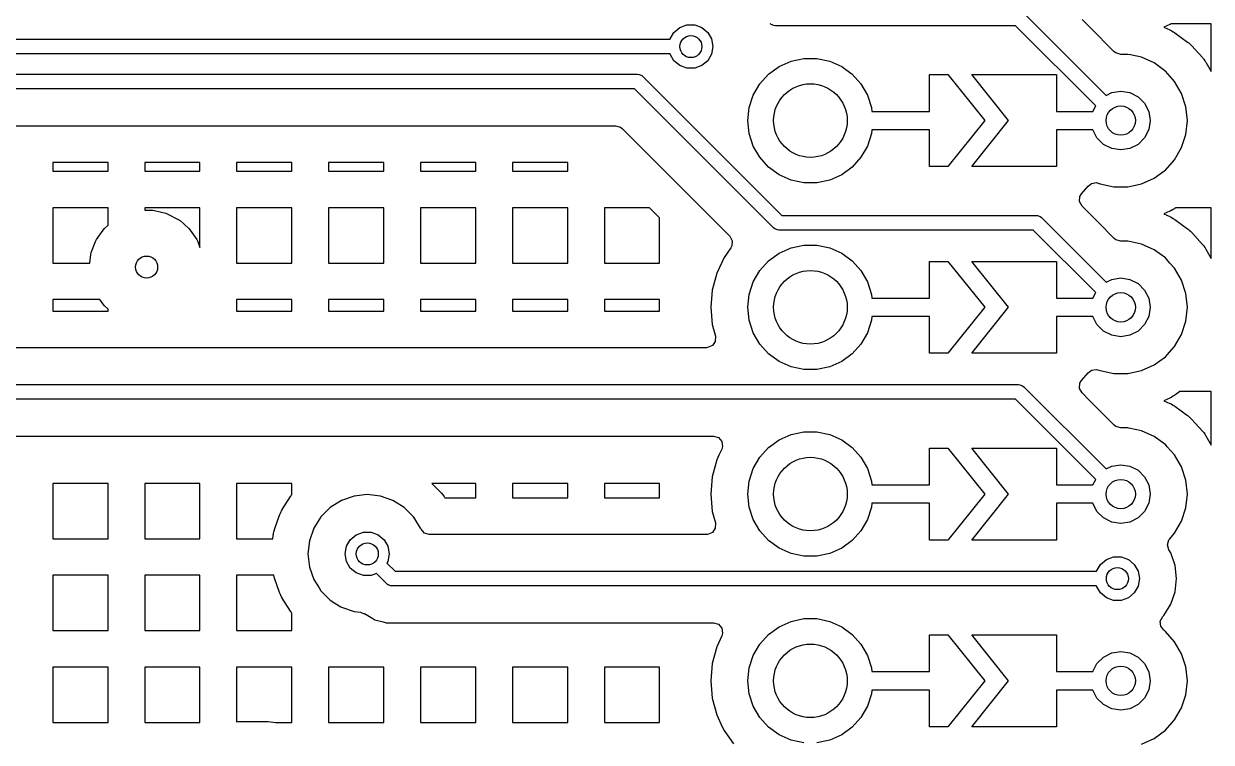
# Model space of a CAD drawing. Extents: x 2.49 to 8.57, y -5.87 to -1.87.
# Drawn here: x 7.254 to 7.89, y -3.249 to -2.864 of the extents above; entities that cross this region are included whole.
import ezdxf

# ---------------------------------------------------------------- set-up
doc = ezdxf.new("R2010")
doc.units = 0
doc.header["$MEASUREMENT"] = 0
doc.layers.add('BLACK', color=7, linetype='CONTINUOUS')

msp = doc.modelspace()

# ---------------------------------------------------------------- linework, layer by layer
at = {"layer": 'BLACK', "linetype": 'CONTINUOUS'}
for p, q in [((7.78979, -2.85875), (7.83386, -2.90281)), ((7.60253, -2.86902), (7.60567, -2.86638)), ((7.60567, -2.86638), (7.60952, -2.86498)), ((7.60952, -2.86498), (7.61363, -2.86498)), ((7.61363, -2.86498), (7.61748, -2.86638)), ((7.61748, -2.86638), (7.62062, -2.86902)), ((7.65465, -2.8648), (7.65405, -2.86431)), ((7.65607, -2.86539), (7.65465, -2.8648)), ((7.65684, -2.86547), (7.65607, -2.86539)), ((7.78538, -2.86547), (7.65684, -2.86547)), ((7.82829, -2.90838), (7.78538, -2.86547)), ((7.82517, -2.86625), (7.82098, -2.86206)), ((7.83828, -2.87937), (7.82517, -2.86625)), ((7.868, -2.86483), (7.8648, -2.86625)), ((7.8648, -2.86625), (7.868, -2.86768)), ((7.86823, -2.86472), (7.868, -2.86483)), ((7.86868, -2.86449), (7.86823, -2.86472)), ((7.89016, -2.86449), (7.86868, -2.86449)), ((7.89016, -2.89002), (7.89016, -2.86449)), ((5.74792, -2.87268), (7.60046, -2.87268)), ((7.60046, -2.87268), (7.60048, -2.87257)), ((7.60048, -2.87257), (7.60253, -2.86902)), ((7.62062, -2.86902), (7.62267, -2.87257)), ((7.62267, -2.87257), (7.62339, -2.87661)), ((7.868, -2.86768), (7.86823, -2.86779)), ((7.86823, -2.86779), (7.86869, -2.86802)), ((7.86869, -2.86802), (7.86891, -2.86815)), ((7.86891, -2.86815), (7.8698, -2.86866)), ((7.8698, -2.86866), (7.87002, -2.86879)), ((7.87002, -2.86879), (7.87045, -2.86907)), ((7.87045, -2.86907), (7.87066, -2.86922)), ((7.87066, -2.86922), (7.87753, -2.8742)), ((7.62339, -2.87661), (7.62267, -2.88065)), ((7.8391, -2.88003), (7.83828, -2.87937)), ((7.87753, -2.8742), (7.87773, -2.87436)), ((7.87773, -2.87436), (7.87813, -2.87468)), ((7.87813, -2.87468), (7.87832, -2.87485)), ((7.87832, -2.87485), (7.87909, -2.87554)), ((7.87909, -2.87554), (7.87927, -2.87571)), ((7.87927, -2.87571), (7.87964, -2.87608)), ((7.87964, -2.87608), (7.87981, -2.87626)), ((7.87981, -2.87626), (7.88549, -2.88256)), ((7.60046, -2.88055), (5.74634, -2.88055)), ((7.60048, -2.88065), (7.60046, -2.88055)), ((7.60253, -2.88421), (7.60048, -2.88065)), ((7.60567, -2.88684), (7.60253, -2.88421)), ((7.62062, -2.88421), (7.61748, -2.88684)), ((7.62267, -2.88065), (7.62062, -2.88421)), ((7.65886, -2.88727), (7.66525, -2.88443)), ((7.66525, -2.88443), (7.67209, -2.88297)), ((7.67209, -2.88297), (7.67909, -2.88297)), ((7.67909, -2.88297), (7.68593, -2.88443)), ((7.68593, -2.88443), (7.69232, -2.88727)), ((7.84174, -2.8808), (7.8391, -2.88003)), ((7.84546, -2.8808), (7.84174, -2.8808)), ((7.84688, -2.8811), (7.84546, -2.8808)), ((7.84546, -2.8808), (7.84546, -2.8808)), ((7.85275, -2.88235), (7.84688, -2.8811)), ((7.85956, -2.88538), (7.85275, -2.88235)), ((7.85275, -2.88235), (7.85275, -2.88235)), ((7.86532, -2.88957), (7.85956, -2.88538)), ((7.85956, -2.88538), (7.85956, -2.88538)), ((7.88549, -2.88256), (7.88565, -2.88276)), ((7.88565, -2.88276), (7.88598, -2.88316)), ((7.88598, -2.88316), (7.88613, -2.88336)), ((7.88613, -2.88336), (7.88674, -2.88419)), ((7.88674, -2.88419), (7.88688, -2.8844)), ((7.88688, -2.8844), (7.88716, -2.88483)), ((7.88716, -2.88483), (7.88729, -2.88505)), ((7.88729, -2.88505), (7.89016, -2.89002)), ((6.49862, -2.89145), (7.58311, -2.89145)), ((7.58311, -2.89145), (7.58387, -2.89153)), ((7.58387, -2.89153), (7.58529, -2.89211)), ((7.58529, -2.89211), (7.58589, -2.8926)), ((7.60952, -2.88825), (7.60567, -2.88684)), ((7.61363, -2.88825), (7.60952, -2.88825)), ((7.61748, -2.88684), (7.61363, -2.88825)), ((7.64852, -2.89658), (7.6532, -2.89138)), ((7.6532, -2.89138), (7.65886, -2.88727)), ((7.69232, -2.88727), (7.69798, -2.89138)), ((7.69798, -2.89138), (7.70266, -2.89658)), ((7.73937, -2.91133), (7.73937, -2.89165)), ((7.73937, -2.89165), (7.74921, -2.89165)), ((7.74921, -2.89165), (7.7689, -2.91625)), ((7.78169, -2.91625), (7.76201, -2.89165)), ((7.76201, -2.89165), (7.80728, -2.89165)), ((7.80728, -2.89165), (7.80728, -2.91133)), ((7.86559, -2.88976), (7.86532, -2.88957)), ((7.86949, -2.89409), (7.86559, -2.88976)), ((7.58589, -2.8926), (7.66033, -2.96704)), ((7.64502, -2.90264), (7.64852, -2.89658)), ((7.70266, -2.89658), (7.70616, -2.90264)), ((7.87057, -2.8953), (7.86949, -2.89409)), ((7.8743, -2.90175), (7.87057, -2.8953)), ((7.58147, -2.89932), (6.50025, -2.89932)), ((7.65591, -2.97376), (7.58147, -2.89932)), ((7.64286, -2.9093), (7.64502, -2.90264)), ((7.70616, -2.90264), (7.70832, -2.9093)), ((7.83386, -2.90281), (7.83687, -2.90128)), ((7.83687, -2.90128), (7.84173, -2.90051)), ((7.84173, -2.90051), (7.8466, -2.90128)), ((7.8466, -2.90128), (7.85099, -2.90351)), ((7.85099, -2.90351), (7.85447, -2.907)), ((7.8766, -2.90884), (7.8743, -2.90175)), ((7.64213, -2.91625), (7.64286, -2.9093)), ((7.70832, -2.9093), (7.70854, -2.91133)), ((7.70854, -2.91133), (7.73937, -2.91133)), ((7.80728, -2.91133), (7.82678, -2.91133)), ((7.82678, -2.91133), (7.82829, -2.90838)), ((7.85447, -2.907), (7.85671, -2.91139)), ((7.85671, -2.91139), (7.85748, -2.91625)), ((7.87738, -2.91625), (7.8766, -2.90884)), ((7.64286, -2.92321), (7.64213, -2.91625)), ((7.7689, -2.91625), (7.74921, -2.94086)), ((7.76201, -2.94086), (7.78169, -2.91625)), ((7.85748, -2.91625), (7.85671, -2.92112)), ((7.8766, -2.92367), (7.87738, -2.91625)), ((7.17297, -2.91903), (7.57129, -2.91903)), ((7.57129, -2.91903), (7.57393, -2.9198)), ((7.57393, -2.9198), (7.57474, -2.92046)), ((7.57474, -2.92046), (7.63244, -2.97815)), ((7.64502, -2.92987), (7.64286, -2.92321)), ((7.70832, -2.92321), (7.70616, -2.92987)), ((7.70854, -2.92118), (7.70832, -2.92321)), ((7.73937, -2.92118), (7.70854, -2.92118)), ((7.73937, -2.94086), (7.73937, -2.92118)), ((7.82678, -2.92118), (7.80728, -2.92118)), ((7.80728, -2.92118), (7.80728, -2.94086)), ((7.82899, -2.92551), (7.82678, -2.92118)), ((7.85671, -2.92112), (7.85447, -2.92551)), ((7.8743, -2.93075), (7.8766, -2.92367)), ((7.64852, -2.93592), (7.64502, -2.92987)), ((7.70616, -2.92987), (7.70266, -2.93592)), ((7.83248, -2.92899), (7.82899, -2.92551)), ((7.83687, -2.93123), (7.83248, -2.92899)), ((7.85099, -2.92899), (7.8466, -2.93123)), ((7.85447, -2.92551), (7.85099, -2.92899)), ((7.6532, -2.94112), (7.64852, -2.93592)), ((7.70266, -2.93592), (7.69798, -2.94112)), ((7.84173, -2.932), (7.83687, -2.93123)), ((7.8466, -2.93123), (7.84173, -2.932)), ((7.87057, -2.93721), (7.8743, -2.93075)), ((7.29961, -2.93864), (7.27001, -2.93864)), ((7.27001, -2.93864), (7.27001, -2.94331)), ((7.29961, -2.94331), (7.29961, -2.93864)), ((7.34882, -2.93864), (7.31922, -2.93864)), ((7.31922, -2.93864), (7.31922, -2.94331)), ((7.34882, -2.94331), (7.34882, -2.93864)), ((7.39804, -2.93864), (7.36843, -2.93864)), ((7.36843, -2.93864), (7.36843, -2.94331)), ((7.39804, -2.94331), (7.39804, -2.93864)), ((7.44725, -2.93864), (7.41764, -2.93864)), ((7.41764, -2.93864), (7.41764, -2.94331)), ((7.44725, -2.94331), (7.44725, -2.93864)), ((7.49646, -2.93864), (7.46686, -2.93864)), ((7.46686, -2.93864), (7.46686, -2.94331)), ((7.49646, -2.94331), (7.49646, -2.93864)), ((7.54568, -2.93864), (7.51607, -2.93864)), ((7.51607, -2.93864), (7.51607, -2.94331)), ((7.54568, -2.94331), (7.54568, -2.93864)), ((7.65886, -2.94524), (7.6532, -2.94112)), ((7.69798, -2.94112), (7.69232, -2.94524)), ((7.74921, -2.94086), (7.73937, -2.94086)), ((7.80728, -2.94086), (7.76201, -2.94086)), ((7.86481, -2.94331), (7.86559, -2.94275)), ((7.86559, -2.94275), (7.87057, -2.93721)), ((7.27001, -2.94331), (7.29961, -2.94331)), ((7.31922, -2.94331), (7.34882, -2.94331)), ((7.36843, -2.94331), (7.39804, -2.94331)), ((7.41764, -2.94331), (7.44725, -2.94331)), ((7.46686, -2.94331), (7.49646, -2.94331)), ((7.51607, -2.94331), (7.54568, -2.94331)), ((7.66525, -2.94808), (7.65886, -2.94524)), ((7.67209, -2.94954), (7.66525, -2.94808)), ((7.67909, -2.94954), (7.67209, -2.94954)), ((7.68593, -2.94808), (7.67909, -2.94954)), ((7.69232, -2.94524), (7.68593, -2.94808)), ((7.82606, -2.94989), (7.82878, -2.9495)), ((7.82878, -2.9495), (7.83007, -2.94987)), ((7.85275, -2.95016), (7.85956, -2.94713)), ((7.85956, -2.94713), (7.86481, -2.94331)), ((7.81985, -2.9569), (7.82074, -2.95541)), ((7.82074, -2.95541), (7.82425, -2.95136)), ((7.82425, -2.95136), (7.82431, -2.9514)), ((7.82431, -2.9514), (7.82606, -2.94989)), ((7.83007, -2.94987), (7.83012, -2.94989)), ((7.83012, -2.94989), (7.83072, -2.95016)), ((7.83072, -2.95016), (7.83801, -2.95171)), ((7.83801, -2.95171), (7.83801, -2.95171)), ((7.83801, -2.95171), (7.84546, -2.95171)), ((7.84546, -2.95171), (7.85275, -2.95016)), ((7.84546, -2.95171), (7.84546, -2.95171)), ((7.81966, -2.95965), (7.81985, -2.9569)), ((7.82098, -2.96206), (7.81966, -2.95965)), ((7.82517, -2.96625), (7.82098, -2.96206)), ((7.29961, -2.96291), (7.27001, -2.96291)), ((7.27001, -2.96291), (7.27001, -2.99252)), ((7.29961, -2.96425), (7.29961, -2.96291)), ((7.29961, -2.97228), (7.29961, -2.96425)), ((7.34882, -2.96291), (7.31922, -2.96291)), ((7.31922, -2.96291), (7.31922, -2.96425)), ((7.31922, -2.96425), (7.32334, -2.96425)), ((7.32334, -2.96425), (7.32451, -2.96439)), ((7.32451, -2.96439), (7.33055, -2.96588)), ((7.33055, -2.96588), (7.33165, -2.9663)), ((7.33165, -2.9663), (7.33715, -2.96919)), ((7.34882, -2.98417), (7.34882, -2.96291)), ((7.39804, -2.96291), (7.36843, -2.96291)), ((7.36843, -2.96291), (7.36843, -2.99252)), ((7.39804, -2.99252), (7.39804, -2.96291)), ((7.44725, -2.96291), (7.41764, -2.96291)), ((7.41764, -2.96291), (7.41764, -2.99252)), ((7.44725, -2.99252), (7.44725, -2.96291)), ((7.49646, -2.96291), (7.46686, -2.96291)), ((7.46686, -2.96291), (7.46686, -2.99252)), ((7.49646, -2.99252), (7.49646, -2.96291)), ((7.54568, -2.96291), (7.51607, -2.96291)), ((7.51607, -2.96291), (7.51607, -2.99252)), ((7.54568, -2.99252), (7.54568, -2.96291)), ((7.58947, -2.96291), (7.56528, -2.96291)), ((7.56528, -2.96291), (7.56528, -2.99252)), ((7.59489, -2.96833), (7.58947, -2.96291)), ((7.59489, -2.99252), (7.59489, -2.96833)), ((7.66033, -2.96704), (7.79646, -2.96704)), ((7.79646, -2.96704), (7.79722, -2.96712)), ((7.79722, -2.96712), (7.79864, -2.9677)), ((7.79864, -2.9677), (7.79924, -2.96819)), ((7.79924, -2.96819), (7.83386, -3.00281)), ((7.82964, -2.97073), (7.82517, -2.96625)), ((7.868, -2.96483), (7.8648, -2.96625)), ((7.8648, -2.96625), (7.868, -2.96768)), ((7.86823, -2.96472), (7.868, -2.96483)), ((7.868, -2.96768), (7.86823, -2.96779)), ((7.86869, -2.96448), (7.86823, -2.96472)), ((7.86823, -2.96779), (7.86869, -2.96802)), ((7.86891, -2.96436), (7.86869, -2.96448)), ((7.86869, -2.96802), (7.86891, -2.96815)), ((7.8698, -2.96385), (7.86891, -2.96436)), ((7.86891, -2.96815), (7.8698, -2.96866)), ((7.87002, -2.96372), (7.8698, -2.96385)), ((7.8698, -2.96866), (7.87002, -2.96879)), ((7.87045, -2.96343), (7.87002, -2.96372)), ((7.87066, -2.96329), (7.87045, -2.96343)), ((7.87118, -2.96291), (7.87066, -2.96329)), ((7.89016, -2.96291), (7.87118, -2.96291)), ((7.89016, -2.99002), (7.89016, -2.96291)), ((7.29339, -2.97997), (7.29692, -2.97486)), ((7.29692, -2.97486), (7.2977, -2.97398)), ((7.2977, -2.97398), (7.29961, -2.97228)), ((7.33715, -2.96919), (7.33812, -2.96985)), ((7.33812, -2.96985), (7.34277, -2.97398)), ((7.34277, -2.97398), (7.34355, -2.97486)), ((7.34355, -2.97486), (7.34708, -2.97997)), ((7.65651, -2.97425), (7.65591, -2.97376)), ((7.65793, -2.97484), (7.65651, -2.97425)), ((7.6587, -2.97492), (7.65793, -2.97484)), ((7.79483, -2.97492), (7.6587, -2.97492)), ((7.82829, -3.00838), (7.79483, -2.97492)), ((7.83828, -2.97937), (7.82964, -2.97073)), ((7.87002, -2.96879), (7.87045, -2.96907)), ((7.87045, -2.96907), (7.87066, -2.96922)), ((7.87066, -2.96922), (7.87753, -2.9742)), ((7.87753, -2.9742), (7.87773, -2.97436)), ((7.87773, -2.97436), (7.87813, -2.97468)), ((7.87813, -2.97468), (7.87832, -2.97485)), ((7.87832, -2.97485), (7.87909, -2.97554)), ((7.29064, -2.98682), (7.29285, -2.98101)), ((7.29285, -2.98101), (7.29339, -2.97997)), ((7.34708, -2.97997), (7.34763, -2.98101)), ((7.34763, -2.98101), (7.34882, -2.98417)), ((7.63244, -2.97815), (7.63375, -2.98057)), ((7.63375, -2.98057), (7.63356, -2.98331)), ((7.8391, -2.98003), (7.83828, -2.97937)), ((7.84174, -2.9808), (7.8391, -2.98003)), ((7.84546, -2.9808), (7.84174, -2.9808)), ((7.84645, -2.98101), (7.84546, -2.9808)), ((7.84546, -2.9808), (7.84546, -2.9808)), ((7.85275, -2.98235), (7.84645, -2.98101)), ((7.87909, -2.97554), (7.87927, -2.97571)), ((7.87927, -2.97571), (7.87964, -2.97608)), ((7.87964, -2.97608), (7.87981, -2.97626)), ((7.87981, -2.97626), (7.88549, -2.98256)), ((7.29036, -2.98797), (7.29064, -2.98682)), ((7.63298, -2.98441), (7.62937, -2.98957)), ((7.63356, -2.98331), (7.63298, -2.98441)), ((7.6532, -2.99138), (7.65886, -2.98727)), ((7.65886, -2.98727), (7.66525, -2.98443)), ((7.66525, -2.98443), (7.67209, -2.98297)), ((7.67209, -2.98297), (7.67909, -2.98297)), ((7.67909, -2.98297), (7.68593, -2.98443)), ((7.68593, -2.98443), (7.69232, -2.98727)), ((7.69232, -2.98727), (7.69798, -2.99138)), ((7.85956, -2.98538), (7.85275, -2.98235)), ((7.85275, -2.98235), (7.85275, -2.98235)), ((7.86559, -2.98976), (7.85956, -2.98538)), ((7.85956, -2.98538), (7.85956, -2.98538)), ((7.88549, -2.98256), (7.88565, -2.98276)), ((7.88565, -2.98276), (7.88598, -2.98316)), ((7.88598, -2.98316), (7.88613, -2.98336)), ((7.88613, -2.98336), (7.88674, -2.98419)), ((7.88674, -2.98419), (7.88688, -2.9844)), ((7.88688, -2.9844), (7.88716, -2.98483)), ((7.88716, -2.98483), (7.88729, -2.98505)), ((7.88729, -2.98505), (7.89016, -2.99002)), ((7.27001, -2.99252), (7.28981, -2.99252)), ((7.28981, -2.99252), (7.29036, -2.98797)), ((7.36843, -2.99252), (7.39804, -2.99252)), ((7.41764, -2.99252), (7.44725, -2.99252)), ((7.46686, -2.99252), (7.49646, -2.99252)), ((7.51607, -2.99252), (7.54568, -2.99252)), ((7.56528, -2.99252), (7.59489, -2.99252)), ((7.62937, -2.98957), (7.62544, -2.998)), ((7.62937, -2.98957), (7.62937, -2.98957)), ((7.64852, -2.99658), (7.6532, -2.99138)), ((7.69798, -2.99138), (7.70266, -2.99658)), ((7.73937, -3.01133), (7.73937, -2.99165)), ((7.73937, -2.99165), (7.74921, -2.99165)), ((7.74921, -2.99165), (7.7689, -3.01625)), ((7.78169, -3.01625), (7.76201, -2.99165)), ((7.76201, -2.99165), (7.80728, -2.99165)), ((7.80728, -2.99165), (7.80728, -3.01133)), ((7.86807, -2.99252), (7.86559, -2.98976)), ((7.86559, -2.98976), (7.86559, -2.98976)), ((7.87057, -2.9953), (7.86807, -2.99252)), ((7.62544, -2.998), (7.62303, -3.00699)), ((7.62544, -2.998), (7.62544, -2.998)), ((7.64502, -3.00264), (7.64852, -2.99658)), ((7.70266, -2.99658), (7.70616, -3.00264)), ((7.8743, -3.00175), (7.87057, -2.9953)), ((7.64286, -3.0093), (7.64502, -3.00264)), ((7.70616, -3.00264), (7.70832, -3.0093)), ((7.83386, -3.00281), (7.83687, -3.00128)), ((7.83687, -3.00128), (7.84173, -3.00051)), ((7.84173, -3.00051), (7.8466, -3.00128)), ((7.8466, -3.00128), (7.85099, -3.00351)), ((7.85099, -3.00351), (7.85447, -3.007)), ((7.8766, -3.00884), (7.8743, -3.00175)), ((7.29522, -3.01213), (7.27001, -3.01213)), ((7.27001, -3.01213), (7.27001, -3.01828)), ((7.29692, -3.01459), (7.29522, -3.01213)), ((7.39804, -3.01213), (7.36843, -3.01213)), ((7.36843, -3.01213), (7.36843, -3.01828)), ((7.39804, -3.01828), (7.39804, -3.01213)), ((7.44725, -3.01213), (7.41764, -3.01213)), ((7.41764, -3.01213), (7.41764, -3.01828)), ((7.44725, -3.01828), (7.44725, -3.01213)), ((7.49646, -3.01213), (7.46686, -3.01213)), ((7.46686, -3.01213), (7.46686, -3.01828)), ((7.49646, -3.01828), (7.49646, -3.01213)), ((7.54568, -3.01213), (7.51607, -3.01213)), ((7.51607, -3.01213), (7.51607, -3.01828)), ((7.54568, -3.01828), (7.54568, -3.01213)), ((7.59489, -3.01213), (7.56528, -3.01213)), ((7.56528, -3.01213), (7.56528, -3.01828)), ((7.59489, -3.01828), (7.59489, -3.01213)), ((7.62303, -3.00699), (7.62222, -3.01625)), ((7.62303, -3.00699), (7.62303, -3.00699)), ((7.64213, -3.01625), (7.64286, -3.0093)), ((7.70832, -3.0093), (7.70854, -3.01133)), ((7.70854, -3.01133), (7.73937, -3.01133)), ((7.80728, -3.01133), (7.82678, -3.01133)), ((7.82678, -3.01133), (7.82829, -3.00838)), ((7.85447, -3.007), (7.85671, -3.01139)), ((7.85671, -3.01139), (7.85748, -3.01625)), ((7.87738, -3.01625), (7.8766, -3.00884)), ((7.27001, -3.01828), (7.29961, -3.01828)), ((7.2977, -3.01547), (7.29692, -3.01459)), ((7.29961, -3.01716), (7.2977, -3.01547)), ((7.29961, -3.01828), (7.29961, -3.01716)), ((7.36843, -3.01828), (7.39804, -3.01828)), ((7.41764, -3.01828), (7.44725, -3.01828)), ((7.46686, -3.01828), (7.49646, -3.01828)), ((7.51607, -3.01828), (7.54568, -3.01828)), ((7.56528, -3.01828), (7.59489, -3.01828)), ((7.62222, -3.01625), (7.62222, -3.01625)), ((7.62222, -3.01625), (7.62303, -3.02552)), ((7.64286, -3.02321), (7.64213, -3.01625)), ((7.7689, -3.01625), (7.74921, -3.04086)), ((7.76201, -3.04086), (7.78169, -3.01625)), ((7.85748, -3.01625), (7.85671, -3.02112)), ((7.8766, -3.02367), (7.87738, -3.01625)), ((7.62303, -3.02552), (7.62303, -3.02552)), ((7.62303, -3.02552), (7.6247, -3.03174)), ((7.64502, -3.02987), (7.64286, -3.02321)), ((7.70832, -3.02321), (7.70616, -3.02987)), ((7.70854, -3.02118), (7.70832, -3.02321)), ((7.73937, -3.02118), (7.70854, -3.02118)), ((7.73937, -3.04086), (7.73937, -3.02118)), ((7.82678, -3.02118), (7.80728, -3.02118)), ((7.80728, -3.02118), (7.80728, -3.04086)), ((7.82899, -3.02551), (7.82678, -3.02118)), ((7.83248, -3.02899), (7.82899, -3.02551)), ((7.85447, -3.02551), (7.85099, -3.02899)), ((7.85671, -3.02112), (7.85447, -3.02551)), ((7.8743, -3.03075), (7.8766, -3.02367)), ((7.6247, -3.03174), (7.62463, -3.03449)), ((7.64852, -3.03592), (7.64502, -3.02987)), ((7.70616, -3.02987), (7.70266, -3.03592)), ((7.83687, -3.03123), (7.83248, -3.02899)), ((7.84173, -3.032), (7.83687, -3.03123)), ((7.8466, -3.03123), (7.84173, -3.032)), ((7.85099, -3.02899), (7.8466, -3.03123)), ((7.87057, -3.03721), (7.8743, -3.03075)), ((7.61998, -3.03789), (7.20689, -3.03789)), ((7.62056, -3.03785), (7.61998, -3.03789)), ((7.62309, -3.03677), (7.62056, -3.03785)), ((7.62463, -3.03449), (7.62309, -3.03677)), ((7.6532, -3.04112), (7.64852, -3.03592)), ((7.70266, -3.03592), (7.69798, -3.04112)), ((7.8665, -3.04173), (7.87057, -3.03721)), ((7.65886, -3.04524), (7.6532, -3.04112)), ((7.69798, -3.04112), (7.69232, -3.04524)), ((7.74921, -3.04086), (7.73937, -3.04086)), ((7.80728, -3.04086), (7.76201, -3.04086)), ((7.85956, -3.04713), (7.86559, -3.04275)), ((7.86559, -3.04275), (7.8665, -3.04173)), ((7.66525, -3.04808), (7.65886, -3.04524)), ((7.67209, -3.04954), (7.66525, -3.04808)), ((7.67909, -3.04954), (7.67209, -3.04954)), ((7.68593, -3.04808), (7.67909, -3.04954)), ((7.69232, -3.04524), (7.68593, -3.04808)), ((7.82431, -3.0514), (7.82606, -3.04989)), ((7.82606, -3.04989), (7.82878, -3.0495)), ((7.82878, -3.0495), (7.83007, -3.04987)), ((7.83007, -3.04987), (7.83072, -3.05016)), ((7.83072, -3.05016), (7.83801, -3.05171)), ((7.84546, -3.05171), (7.85275, -3.05016)), ((7.85275, -3.05016), (7.85956, -3.04713)), ((7.19671, -3.05759), (7.78701, -3.05759)), ((7.78701, -3.05759), (7.78778, -3.05767)), ((7.81966, -3.05965), (7.81985, -3.0569)), ((7.81985, -3.0569), (7.82074, -3.05541)), ((7.82074, -3.05541), (7.82425, -3.05136)), ((7.82425, -3.05136), (7.82431, -3.0514)), ((7.83801, -3.05171), (7.83801, -3.05171)), ((7.83801, -3.05171), (7.84546, -3.05171)), ((7.84546, -3.05171), (7.84546, -3.05171)), ((7.78778, -3.05767), (7.7892, -3.05826)), ((7.7892, -3.05826), (7.78979, -3.05875)), ((7.78979, -3.05875), (7.83386, -3.10281)), ((7.82098, -3.06206), (7.81966, -3.05965)), ((7.82517, -3.06625), (7.82098, -3.06206)), ((7.8698, -3.06385), (7.86891, -3.06436)), ((7.87002, -3.06372), (7.8698, -3.06385)), ((7.87045, -3.06343), (7.87002, -3.06372)), ((7.87066, -3.06329), (7.87045, -3.06343)), ((7.87335, -3.06134), (7.87066, -3.06329)), ((7.89016, -3.06134), (7.87335, -3.06134)), ((7.89016, -3.09002), (7.89016, -3.06134)), ((7.78538, -3.06547), (7.19508, -3.06547)), ((7.82829, -3.10838), (7.78538, -3.06547)), ((7.83828, -3.07937), (7.82517, -3.06625)), ((7.868, -3.06483), (7.8648, -3.06625)), ((7.8648, -3.06625), (7.868, -3.06768)), ((7.86823, -3.06472), (7.868, -3.06483)), ((7.868, -3.06768), (7.86823, -3.06779)), ((7.86869, -3.06448), (7.86823, -3.06472)), ((7.86823, -3.06779), (7.86869, -3.06802)), ((7.86891, -3.06436), (7.86869, -3.06448)), ((7.86869, -3.06802), (7.86891, -3.06815)), ((7.86891, -3.06815), (7.8698, -3.06866)), ((7.8698, -3.06866), (7.87002, -3.06879)), ((7.87002, -3.06879), (7.87045, -3.06907)), ((7.87045, -3.06907), (7.87066, -3.06922)), ((7.87066, -3.06922), (7.87753, -3.0742)), ((7.87753, -3.0742), (7.87773, -3.07436)), ((7.87773, -3.07436), (7.87813, -3.07468)), ((7.87813, -3.07468), (7.87832, -3.07485)), ((7.87832, -3.07485), (7.87909, -3.07554)), ((7.87909, -3.07554), (7.87927, -3.07571)), ((7.87927, -3.07571), (7.87964, -3.07608)), ((7.87964, -3.07608), (7.87981, -3.07626)), ((7.87981, -3.07626), (7.88549, -3.08256)), ((7.66525, -3.08443), (7.67209, -3.08297)), ((7.67209, -3.08297), (7.67909, -3.08297)), ((7.67909, -3.08297), (7.68593, -3.08443)), ((7.8391, -3.08003), (7.83828, -3.07937)), ((7.84174, -3.0808), (7.8391, -3.08003)), ((7.84546, -3.0808), (7.84174, -3.0808)), ((7.84598, -3.08091), (7.84546, -3.0808)), ((7.84546, -3.0808), (7.84546, -3.0808)), ((7.85275, -3.08235), (7.84598, -3.08091)), ((7.85956, -3.08538), (7.85275, -3.08235)), ((7.85275, -3.08235), (7.85275, -3.08235)), ((7.88549, -3.08256), (7.88565, -3.08276)), ((7.88565, -3.08276), (7.88598, -3.08316)), ((7.19197, -3.08517), (7.62376, -3.08517)), ((7.62376, -3.08517), (7.62639, -3.08595)), ((7.62639, -3.08595), (7.6282, -3.08803)), ((7.6282, -3.08803), (7.62859, -3.09075)), ((7.6532, -3.09138), (7.65886, -3.08727)), ((7.65886, -3.08727), (7.66525, -3.08443)), ((7.68593, -3.08443), (7.69232, -3.08727)), ((7.69232, -3.08727), (7.69798, -3.09138)), ((7.86532, -3.08957), (7.85956, -3.08538)), ((7.85956, -3.08538), (7.85956, -3.08538)), ((7.88598, -3.08316), (7.88613, -3.08336)), ((7.88613, -3.08336), (7.88674, -3.08419)), ((7.88674, -3.08419), (7.88688, -3.0844)), ((7.88688, -3.0844), (7.88716, -3.08483)), ((7.88716, -3.08483), (7.88729, -3.08505)), ((7.88729, -3.08505), (7.89016, -3.09002)), ((7.62665, -3.0954), (7.62544, -3.098)), ((7.62818, -3.09212), (7.62665, -3.0954)), ((7.62859, -3.09075), (7.62818, -3.09212)), ((7.64852, -3.09658), (7.6532, -3.09138)), ((7.69798, -3.09138), (7.70266, -3.09658)), ((7.73937, -3.11133), (7.73937, -3.09165)), ((7.73937, -3.09165), (7.74921, -3.09165)), ((7.74921, -3.09165), (7.7689, -3.11625)), ((7.78169, -3.11625), (7.76201, -3.09165)), ((7.76201, -3.09165), (7.80728, -3.09165)), ((7.80728, -3.09165), (7.80728, -3.11133)), ((7.86559, -3.08976), (7.86532, -3.08957)), ((7.86665, -3.09095), (7.86559, -3.08976)), ((7.87057, -3.0953), (7.86665, -3.09095)), ((7.8743, -3.10175), (7.87057, -3.0953)), ((7.62544, -3.098), (7.62303, -3.10699)), ((7.62544, -3.098), (7.62544, -3.098)), ((7.64502, -3.10264), (7.64852, -3.09658)), ((7.70266, -3.09658), (7.70616, -3.10264)), ((7.83386, -3.10281), (7.83687, -3.10128)), ((7.83687, -3.10128), (7.84173, -3.10051)), ((7.84173, -3.10051), (7.8466, -3.10128)), ((7.8466, -3.10128), (7.85099, -3.10351)), ((7.8766, -3.10884), (7.8743, -3.10175)), ((7.62303, -3.10699), (7.62222, -3.11625)), ((7.62303, -3.10699), (7.62303, -3.10699)), ((7.64286, -3.1093), (7.64502, -3.10264)), ((7.70616, -3.10264), (7.70832, -3.1093)), ((7.82678, -3.11133), (7.82829, -3.10838)), ((7.85099, -3.10351), (7.85447, -3.107)), ((7.85447, -3.107), (7.85671, -3.11139)), ((7.29961, -3.11055), (7.27001, -3.11055)), ((7.27001, -3.11055), (7.27001, -3.14016)), ((7.29961, -3.14016), (7.29961, -3.11055)), ((7.34882, -3.11055), (7.31922, -3.11055)), ((7.31922, -3.11055), (7.31922, -3.14016)), ((7.34882, -3.14016), (7.34882, -3.11055)), ((7.39804, -3.11055), (7.36843, -3.11055)), ((7.36843, -3.11055), (7.36843, -3.14016)), ((7.39804, -3.1165), (7.39804, -3.11055)), ((7.49646, -3.11055), (7.47293, -3.11055)), ((7.47293, -3.11055), (7.4774, -3.11502)), ((7.49646, -3.11828), (7.49646, -3.11055)), ((7.54568, -3.11055), (7.51607, -3.11055)), ((7.51607, -3.11055), (7.51607, -3.11828)), ((7.54568, -3.11828), (7.54568, -3.11055)), ((7.59489, -3.11055), (7.56528, -3.11055)), ((7.56528, -3.11055), (7.56528, -3.11828)), ((7.59489, -3.11828), (7.59489, -3.11055)), ((7.64213, -3.11625), (7.64286, -3.1093)), ((7.70832, -3.1093), (7.70854, -3.11133)), ((7.70854, -3.11133), (7.73937, -3.11133)), ((7.80728, -3.11133), (7.82678, -3.11133)), ((7.85671, -3.11139), (7.85748, -3.11625)), ((7.87738, -3.11625), (7.8766, -3.10884)), ((7.39288, -3.12454), (7.39724, -3.1176)), ((7.39724, -3.1176), (7.3974, -3.11737)), ((7.3974, -3.11737), (7.39771, -3.11692)), ((7.39771, -3.11692), (7.39788, -3.1167)), ((7.39788, -3.1167), (7.39804, -3.1165)), ((7.42459, -3.11969), (7.41857, -3.12347)), ((7.43129, -3.11735), (7.42459, -3.11969)), ((7.43835, -3.11655), (7.43129, -3.11735)), ((7.43129, -3.11735), (7.43129, -3.11735)), ((7.4454, -3.11735), (7.43835, -3.11655)), ((7.43835, -3.11655), (7.43835, -3.11655)), ((7.45211, -3.11969), (7.4454, -3.11735)), ((7.4454, -3.11735), (7.4454, -3.11735)), ((7.45666, -3.12255), (7.45211, -3.11969)), ((7.4774, -3.11502), (7.47758, -3.11522)), ((7.47758, -3.11522), (7.47795, -3.11563)), ((7.47795, -3.11563), (7.47813, -3.11584)), ((7.47813, -3.11584), (7.47881, -3.1167)), ((7.47881, -3.1167), (7.47898, -3.11692)), ((7.47898, -3.11692), (7.4793, -3.11737)), ((7.4793, -3.11737), (7.47945, -3.1176)), ((7.47945, -3.1176), (7.47988, -3.11828)), ((7.47988, -3.11828), (7.49646, -3.11828)), ((7.51607, -3.11828), (7.54568, -3.11828)), ((7.56528, -3.11828), (7.59489, -3.11828)), ((7.62222, -3.11625), (7.62222, -3.11625)), ((7.62222, -3.11625), (7.62303, -3.12552)), ((7.64286, -3.12321), (7.64213, -3.11625)), ((7.70854, -3.12118), (7.70832, -3.12321)), ((7.73937, -3.12118), (7.70854, -3.12118)), ((7.73937, -3.14086), (7.73937, -3.12118)), ((7.7689, -3.11625), (7.74921, -3.14086)), ((7.76201, -3.14086), (7.78169, -3.11625)), ((7.82678, -3.12118), (7.80728, -3.12118)), ((7.80728, -3.12118), (7.80728, -3.14086)), ((7.82899, -3.12551), (7.82678, -3.12118)), ((7.85671, -3.12112), (7.85447, -3.12551)), ((7.85748, -3.11625), (7.85671, -3.12112)), ((7.8766, -3.12367), (7.87738, -3.11625)), ((7.38874, -3.13525), (7.39145, -3.12751)), ((7.39145, -3.12751), (7.39155, -3.12726)), ((7.39155, -3.12726), (7.39176, -3.12675)), ((7.39176, -3.12675), (7.39187, -3.1265)), ((7.39187, -3.1265), (7.39235, -3.1255)), ((7.39235, -3.1255), (7.39247, -3.12526)), ((7.39247, -3.12526), (7.39274, -3.12478)), ((7.39274, -3.12478), (7.39288, -3.12454)), ((7.41857, -3.12347), (7.41355, -3.12849)), ((7.45812, -3.12347), (7.45666, -3.12255)), ((7.46314, -3.12849), (7.45812, -3.12347)), ((7.62303, -3.12552), (7.62303, -3.12552)), ((7.62303, -3.12552), (7.6247, -3.13174)), ((7.64502, -3.12987), (7.64286, -3.12321)), ((7.70832, -3.12321), (7.70616, -3.12987)), ((7.83248, -3.12899), (7.82899, -3.12551)), ((7.85447, -3.12551), (7.85099, -3.12899)), ((7.8743, -3.13075), (7.8766, -3.12367)), ((7.41355, -3.12849), (7.40977, -3.13451)), ((7.46375, -3.12946), (7.46314, -3.12849)), ((7.46692, -3.13451), (7.46375, -3.12946)), ((7.6247, -3.13174), (7.62463, -3.13449)), ((7.64852, -3.13592), (7.64502, -3.12987)), ((7.70616, -3.12987), (7.70266, -3.13592)), ((7.83687, -3.13123), (7.83248, -3.12899)), ((7.84173, -3.132), (7.83687, -3.13123)), ((7.8466, -3.13123), (7.84173, -3.132)), ((7.85099, -3.12899), (7.8466, -3.13123)), ((7.87057, -3.13721), (7.8743, -3.13075)), ((7.27001, -3.14016), (7.29961, -3.14016)), ((7.31922, -3.14016), (7.34882, -3.14016)), ((7.36843, -3.14016), (7.38782, -3.14016)), ((7.38782, -3.14016), (7.38801, -3.13847)), ((7.38801, -3.13847), (7.38804, -3.1382)), ((7.38804, -3.1382), (7.38814, -3.13765)), ((7.38814, -3.13765), (7.38819, -3.13738)), ((7.38819, -3.13738), (7.38843, -3.13631)), ((7.38843, -3.13631), (7.3885, -3.13605)), ((7.3885, -3.13605), (7.38866, -3.13551)), ((7.38866, -3.13551), (7.38874, -3.13525)), ((7.40977, -3.13451), (7.40743, -3.14121)), ((7.4293, -3.14068), (7.43244, -3.13804)), ((7.43244, -3.13804), (7.4363, -3.13664)), ((7.4363, -3.13664), (7.4404, -3.13664)), ((7.4404, -3.13664), (7.44425, -3.13804)), ((7.44425, -3.13804), (7.44739, -3.14068)), ((7.46696, -3.13462), (7.46692, -3.13451)), ((7.46692, -3.13451), (7.46692, -3.13451)), ((7.46692, -3.13451), (7.46692, -3.13451)), ((7.46713, -3.13503), (7.46696, -3.13462)), ((7.46893, -3.13711), (7.46713, -3.13503)), ((7.47157, -3.13789), (7.46893, -3.13711)), ((7.61998, -3.13789), (7.47157, -3.13789)), ((7.62056, -3.13785), (7.61998, -3.13789)), ((7.62309, -3.13677), (7.62056, -3.13785)), ((7.62463, -3.13449), (7.62309, -3.13677)), ((7.6532, -3.14112), (7.64852, -3.13592)), ((7.70266, -3.13592), (7.69798, -3.14112)), ((7.86746, -3.14075), (7.86791, -3.14017)), ((7.86791, -3.14017), (7.86792, -3.14016)), ((7.86792, -3.14016), (7.87057, -3.13721)), ((7.40743, -3.14121), (7.40663, -3.14827)), ((7.40743, -3.14121), (7.40743, -3.14121)), ((7.42654, -3.14827), (7.42725, -3.14423)), ((7.42725, -3.14423), (7.4293, -3.14068)), ((7.44739, -3.14068), (7.44945, -3.14423)), ((7.44945, -3.14423), (7.45016, -3.14827)), ((7.65886, -3.14524), (7.6532, -3.14112)), ((7.66525, -3.14808), (7.65886, -3.14524)), ((7.69232, -3.14524), (7.68593, -3.14808)), ((7.69798, -3.14112), (7.69232, -3.14524)), ((7.74921, -3.14086), (7.73937, -3.14086)), ((7.80728, -3.14086), (7.76201, -3.14086)), ((7.86666, -3.14338), (7.86746, -3.14075)), ((7.8674, -3.14603), (7.86666, -3.14338)), ((7.8685, -3.14777), (7.8674, -3.14603)), ((7.40663, -3.14827), (7.40663, -3.14827)), ((7.40663, -3.14827), (7.40743, -3.15532)), ((7.42725, -3.15231), (7.42654, -3.14827)), ((7.4293, -3.15586), (7.42725, -3.15231)), ((7.44945, -3.15231), (7.4489, -3.15325)), ((7.45016, -3.14827), (7.44945, -3.15231)), ((7.67209, -3.14954), (7.66525, -3.14808)), ((7.67909, -3.14954), (7.67209, -3.14954)), ((7.68593, -3.14808), (7.67909, -3.14954)), ((7.83087, -3.15394), (7.83402, -3.1513)), ((7.83402, -3.1513), (7.83787, -3.1499)), ((7.83787, -3.1499), (7.84197, -3.1499)), ((7.84197, -3.1499), (7.84583, -3.1513)), ((7.84583, -3.1513), (7.84897, -3.15394)), ((7.87084, -3.15447), (7.8685, -3.14777)), ((7.40743, -3.15532), (7.40743, -3.15532)), ((7.40743, -3.15532), (7.40977, -3.16203)), ((7.43244, -3.1585), (7.4293, -3.15586)), ((7.4363, -3.1599), (7.43244, -3.1585)), ((7.44334, -3.15883), (7.4404, -3.1599)), ((7.44883, -3.16431), (7.44334, -3.15883)), ((7.4489, -3.15325), (7.45324, -3.15759)), ((7.45324, -3.15759), (7.82881, -3.15759)), ((7.82881, -3.15759), (7.82882, -3.15749)), ((7.82882, -3.15749), (7.83087, -3.15394)), ((7.84897, -3.15394), (7.85102, -3.15749)), ((7.85102, -3.15749), (7.85173, -3.16153)), ((7.87164, -3.16153), (7.87084, -3.15447)), ((7.87084, -3.15447), (7.87084, -3.15447)), ((7.29961, -3.15976), (7.27001, -3.15976)), ((7.27001, -3.15976), (7.27001, -3.18937)), ((7.29961, -3.18937), (7.29961, -3.15976)), ((7.34882, -3.15976), (7.31922, -3.15976)), ((7.31922, -3.15976), (7.31922, -3.18937)), ((7.34882, -3.18937), (7.34882, -3.15976)), ((7.38833, -3.15976), (7.36843, -3.15976)), ((7.36843, -3.15976), (7.36843, -3.18937)), ((7.38843, -3.16022), (7.38833, -3.15976)), ((7.3885, -3.16049), (7.38843, -3.16022)), ((7.38866, -3.16102), (7.3885, -3.16049)), ((7.38874, -3.16128), (7.38866, -3.16102)), ((7.39145, -3.16902), (7.38874, -3.16128)), ((7.40977, -3.16203), (7.41253, -3.16642)), ((7.4404, -3.1599), (7.4363, -3.1599)), ((7.44942, -3.1648), (7.44883, -3.16431)), ((7.44973, -3.16493), (7.44942, -3.1648)), ((7.45084, -3.16539), (7.44973, -3.16493)), ((7.45161, -3.16547), (7.45084, -3.16539)), ((7.82881, -3.16547), (7.45161, -3.16547)), ((7.82882, -3.16557), (7.82881, -3.16547)), ((7.83087, -3.16912), (7.82882, -3.16557)), ((7.85102, -3.16557), (7.84897, -3.16912)), ((7.85173, -3.16153), (7.85102, -3.16557)), ((7.87084, -3.16859), (7.87164, -3.16153)), ((7.87164, -3.16153), (7.87164, -3.16153)), ((7.39155, -3.16928), (7.39145, -3.16902)), ((7.39176, -3.16979), (7.39155, -3.16928)), ((7.39187, -3.17004), (7.39176, -3.16979)), ((7.39235, -3.17103), (7.39187, -3.17004)), ((7.39247, -3.17127), (7.39235, -3.17103)), ((7.39274, -3.17176), (7.39247, -3.17127)), ((7.39288, -3.17199), (7.39274, -3.17176)), ((7.39724, -3.17894), (7.39288, -3.17199)), ((7.41253, -3.16642), (7.41355, -3.16804)), ((7.41355, -3.16804), (7.41857, -3.17306)), ((7.83402, -3.17176), (7.83087, -3.16912)), ((7.83787, -3.17316), (7.83402, -3.17176)), ((7.84583, -3.17176), (7.84197, -3.17316)), ((7.84897, -3.16912), (7.84583, -3.17176)), ((7.8685, -3.17529), (7.87084, -3.16859)), ((7.87084, -3.16859), (7.87084, -3.16859)), ((7.41857, -3.17306), (7.42103, -3.17461)), ((7.42103, -3.17461), (7.42421, -3.17661)), ((7.42421, -3.17661), (7.42459, -3.17684)), ((7.42459, -3.17684), (7.43129, -3.17919)), ((7.84197, -3.17316), (7.83787, -3.17316)), ((7.86472, -3.1813), (7.8685, -3.17529)), ((7.3974, -3.17917), (7.39724, -3.17894)), ((7.39771, -3.17962), (7.3974, -3.17917)), ((7.39788, -3.17984), (7.39771, -3.17962)), ((7.39804, -3.18003), (7.39788, -3.17984)), ((7.39804, -3.18937), (7.39804, -3.18003)), ((7.43129, -3.17919), (7.43482, -3.17958)), ((7.43482, -3.17958), (7.43677, -3.18037)), ((7.43677, -3.18037), (7.43682, -3.18029)), ((7.43682, -3.18029), (7.44136, -3.18291)), ((7.44136, -3.18291), (7.44248, -3.18356)), ((7.44248, -3.18356), (7.4468, -3.18472)), ((7.4468, -3.18472), (7.4485, -3.18517)), ((7.65886, -3.18727), (7.66525, -3.18443)), ((7.66525, -3.18443), (7.67209, -3.18297)), ((7.67209, -3.18297), (7.67909, -3.18297)), ((7.67909, -3.18297), (7.68593, -3.18443)), ((7.68593, -3.18443), (7.69232, -3.18727)), ((7.86289, -3.18428), (7.86418, -3.18185)), ((7.86313, -3.18702), (7.86289, -3.18428)), ((7.86418, -3.18185), (7.86422, -3.1818)), ((7.86422, -3.1818), (7.86472, -3.1813)), ((7.27001, -3.18937), (7.29961, -3.18937)), ((7.31922, -3.18937), (7.34882, -3.18937)), ((7.36843, -3.18937), (7.39804, -3.18937)), ((7.4485, -3.18517), (7.4485, -3.18517)), ((7.4485, -3.18517), (7.62376, -3.18517)), ((7.62376, -3.18517), (7.62639, -3.18595)), ((7.62639, -3.18595), (7.6282, -3.18803)), ((7.62859, -3.19075), (7.62818, -3.19212)), ((7.6282, -3.18803), (7.62859, -3.19075)), ((7.6532, -3.19138), (7.65886, -3.18727)), ((7.69232, -3.18727), (7.69798, -3.19138)), ((7.86481, -3.1892), (7.86313, -3.18702)), ((7.86505, -3.18937), (7.86481, -3.1892)), ((7.86559, -3.18976), (7.86505, -3.18937)), ((7.87057, -3.1953), (7.86559, -3.18976)), ((7.62818, -3.19212), (7.62544, -3.198)), ((7.64502, -3.20264), (7.64852, -3.19658)), ((7.64852, -3.19658), (7.6532, -3.19138)), ((7.69798, -3.19138), (7.70266, -3.19658)), ((7.70266, -3.19658), (7.70616, -3.20264)), ((7.73937, -3.21133), (7.73937, -3.19165)), ((7.73937, -3.19165), (7.74921, -3.19165)), ((7.74921, -3.19165), (7.7689, -3.21625)), ((7.78169, -3.21625), (7.76201, -3.19165)), ((7.76201, -3.19165), (7.80728, -3.19165)), ((7.80728, -3.19165), (7.80728, -3.21133)), ((7.8743, -3.20175), (7.87057, -3.1953)), ((7.62544, -3.198), (7.62303, -3.20699)), ((7.62544, -3.198), (7.62544, -3.198)), ((7.64286, -3.2093), (7.64502, -3.20264)), ((7.70616, -3.20264), (7.70832, -3.2093)), ((7.82899, -3.207), (7.83248, -3.20351)), ((7.83248, -3.20351), (7.83687, -3.20128)), ((7.83687, -3.20128), (7.84173, -3.20051)), ((7.84173, -3.20051), (7.8466, -3.20128)), ((7.8466, -3.20128), (7.85099, -3.20351)), ((7.85099, -3.20351), (7.85447, -3.207)), ((7.8766, -3.20884), (7.8743, -3.20175)), ((7.29961, -3.20898), (7.27001, -3.20898)), ((7.27001, -3.20898), (7.27001, -3.23858)), ((7.29961, -3.23858), (7.29961, -3.20898)), ((7.34882, -3.20898), (7.31922, -3.20898)), ((7.31922, -3.20898), (7.31922, -3.23858)), ((7.34882, -3.23816), (7.34882, -3.20898)), ((7.39804, -3.20898), (7.36843, -3.20898)), ((7.36843, -3.20898), (7.36843, -3.23816)), ((7.39804, -3.23858), (7.39804, -3.20898)), ((7.44725, -3.20898), (7.41764, -3.20898)), ((7.41764, -3.20898), (7.41764, -3.23858)), ((7.44725, -3.23858), (7.44725, -3.20898)), ((7.49646, -3.20898), (7.46686, -3.20898)), ((7.46686, -3.20898), (7.46686, -3.23858)), ((7.49646, -3.23858), (7.49646, -3.20898)), ((7.54568, -3.20898), (7.51607, -3.20898)), ((7.51607, -3.20898), (7.51607, -3.23858)), ((7.54568, -3.23858), (7.54568, -3.20898)), ((7.59489, -3.20898), (7.56528, -3.20898)), ((7.56528, -3.20898), (7.56528, -3.23858)), ((7.59489, -3.23858), (7.59489, -3.20898)), ((7.62303, -3.20699), (7.62222, -3.21625)), ((7.62303, -3.20699), (7.62303, -3.20699)), ((7.64213, -3.21625), (7.64286, -3.2093)), ((7.70832, -3.2093), (7.70854, -3.21133)), ((7.82678, -3.21133), (7.82899, -3.207)), ((7.85447, -3.207), (7.85671, -3.21139)), ((7.87738, -3.21625), (7.8766, -3.20884)), ((7.62222, -3.21625), (7.62222, -3.21625)), ((7.62222, -3.21625), (7.62303, -3.22552)), ((7.64286, -3.22321), (7.64213, -3.21625)), ((7.70854, -3.21133), (7.73937, -3.21133)), ((7.7689, -3.21625), (7.74921, -3.24086)), ((7.76201, -3.24086), (7.78169, -3.21625)), ((7.80728, -3.21133), (7.82678, -3.21133)), ((7.85671, -3.21139), (7.85748, -3.21625)), ((7.85748, -3.21625), (7.85671, -3.22112)), ((7.8766, -3.22367), (7.87738, -3.21625)), ((7.70854, -3.22118), (7.70832, -3.22321)), ((7.73937, -3.22118), (7.70854, -3.22118)), ((7.73937, -3.24086), (7.73937, -3.22118)), ((7.82678, -3.22118), (7.80728, -3.22118)), ((7.80728, -3.22118), (7.80728, -3.24086)), ((7.82899, -3.22551), (7.82678, -3.22118)), ((7.85671, -3.22112), (7.85447, -3.22551)), ((7.62303, -3.22552), (7.62303, -3.22552)), ((7.62303, -3.22552), (7.62544, -3.23451)), ((7.64502, -3.22987), (7.64286, -3.22321)), ((7.70832, -3.22321), (7.70616, -3.22987)), ((7.83248, -3.22899), (7.82899, -3.22551)), ((7.83687, -3.23123), (7.83248, -3.22899)), ((7.85099, -3.22899), (7.8466, -3.23123)), ((7.85447, -3.22551), (7.85099, -3.22899)), ((7.8743, -3.23075), (7.8766, -3.22367)), ((7.62544, -3.23451), (7.62544, -3.23451)), ((7.62544, -3.23451), (7.62544, -3.23451)), ((7.62544, -3.23451), (7.62838, -3.24081)), ((7.64852, -3.23592), (7.64502, -3.22987)), ((7.70616, -3.22987), (7.70266, -3.23592)), ((7.84173, -3.232), (7.83687, -3.23123)), ((7.8466, -3.23123), (7.84173, -3.232)), ((7.87057, -3.23721), (7.8743, -3.23075)), ((7.27001, -3.23858), (7.29961, -3.23858)), ((7.31922, -3.23858), (7.34882, -3.23858)), ((7.34882, -3.23858), (7.34882, -3.23816)), ((7.36843, -3.23816), (7.36907, -3.23808)), ((7.36907, -3.23808), (7.36922, -3.23807)), ((7.36922, -3.23807), (7.36953, -3.23804)), ((7.36953, -3.23804), (7.36968, -3.23802)), ((7.36968, -3.23802), (7.3703, -3.23799)), ((7.3703, -3.23799), (7.37045, -3.23798)), ((7.37045, -3.23798), (7.37076, -3.23797)), ((7.37076, -3.23797), (7.37091, -3.23797)), ((7.37091, -3.23797), (7.38342, -3.23797)), ((7.38342, -3.23797), (7.38357, -3.23797)), ((7.38357, -3.23797), (7.38388, -3.23798)), ((7.38388, -3.23798), (7.38403, -3.23799)), ((7.38403, -3.23799), (7.38465, -3.23802)), ((7.38465, -3.23802), (7.3848, -3.23804)), ((7.3848, -3.23804), (7.38511, -3.23807)), ((7.38511, -3.23807), (7.38526, -3.23808)), ((7.38526, -3.23808), (7.38923, -3.23858)), ((7.38923, -3.23858), (7.39804, -3.23858)), ((7.41764, -3.23858), (7.44725, -3.23858)), ((7.46686, -3.23858), (7.49646, -3.23858)), ((7.51607, -3.23858), (7.54568, -3.23858)), ((7.56528, -3.23858), (7.59489, -3.23858)), ((7.62838, -3.24081), (7.62937, -3.24294)), ((7.6532, -3.24112), (7.64852, -3.23592)), ((7.65886, -3.24524), (7.6532, -3.24112)), ((7.69798, -3.24112), (7.69232, -3.24524)), ((7.70266, -3.23592), (7.69798, -3.24112)), ((7.74921, -3.24086), (7.73937, -3.24086)), ((7.80728, -3.24086), (7.76201, -3.24086)), ((7.86559, -3.24275), (7.86933, -3.23858)), ((7.86933, -3.23858), (7.87057, -3.23721)), ((7.62937, -3.24294), (7.62937, -3.24294)), ((7.62937, -3.24294), (7.63348, -3.24881)), ((7.66525, -3.24808), (7.65886, -3.24524)), ((7.67209, -3.24954), (7.66525, -3.24808)), ((7.68593, -3.24808), (7.67909, -3.24954)), ((7.69232, -3.24524), (7.68593, -3.24808)), ((7.85275, -3.25016), (7.85956, -3.24713)), ((7.85956, -3.24713), (7.86559, -3.24275)), ((7.63348, -3.24881), (7.63433, -3.25003))]:
    msp.add_line(p, q, dxfattribs=at)
at = {"layer": 'BLACK'}
for centre, radius in [((7.61158, -2.87661), 0.00591), ((7.67559, -2.91625), 0.01969), ((7.84173, -2.91625), 0.00787), ((7.32024, -2.99472), 0.00591), ((7.67559, -3.01625), 0.01969), ((7.84173, -3.01625), 0.00787), ((7.67559, -3.11625), 0.01969), ((7.84173, -3.11625), 0.00787), ((7.43835, -3.14827), 0.00591), ((7.83992, -3.16153), 0.00591), ((7.67559, -3.21625), 0.01969), ((7.84173, -3.21625), 0.00787)]:
    msp.add_circle(centre, radius, dxfattribs=at)

doc.saveas('drawing.dxf')
